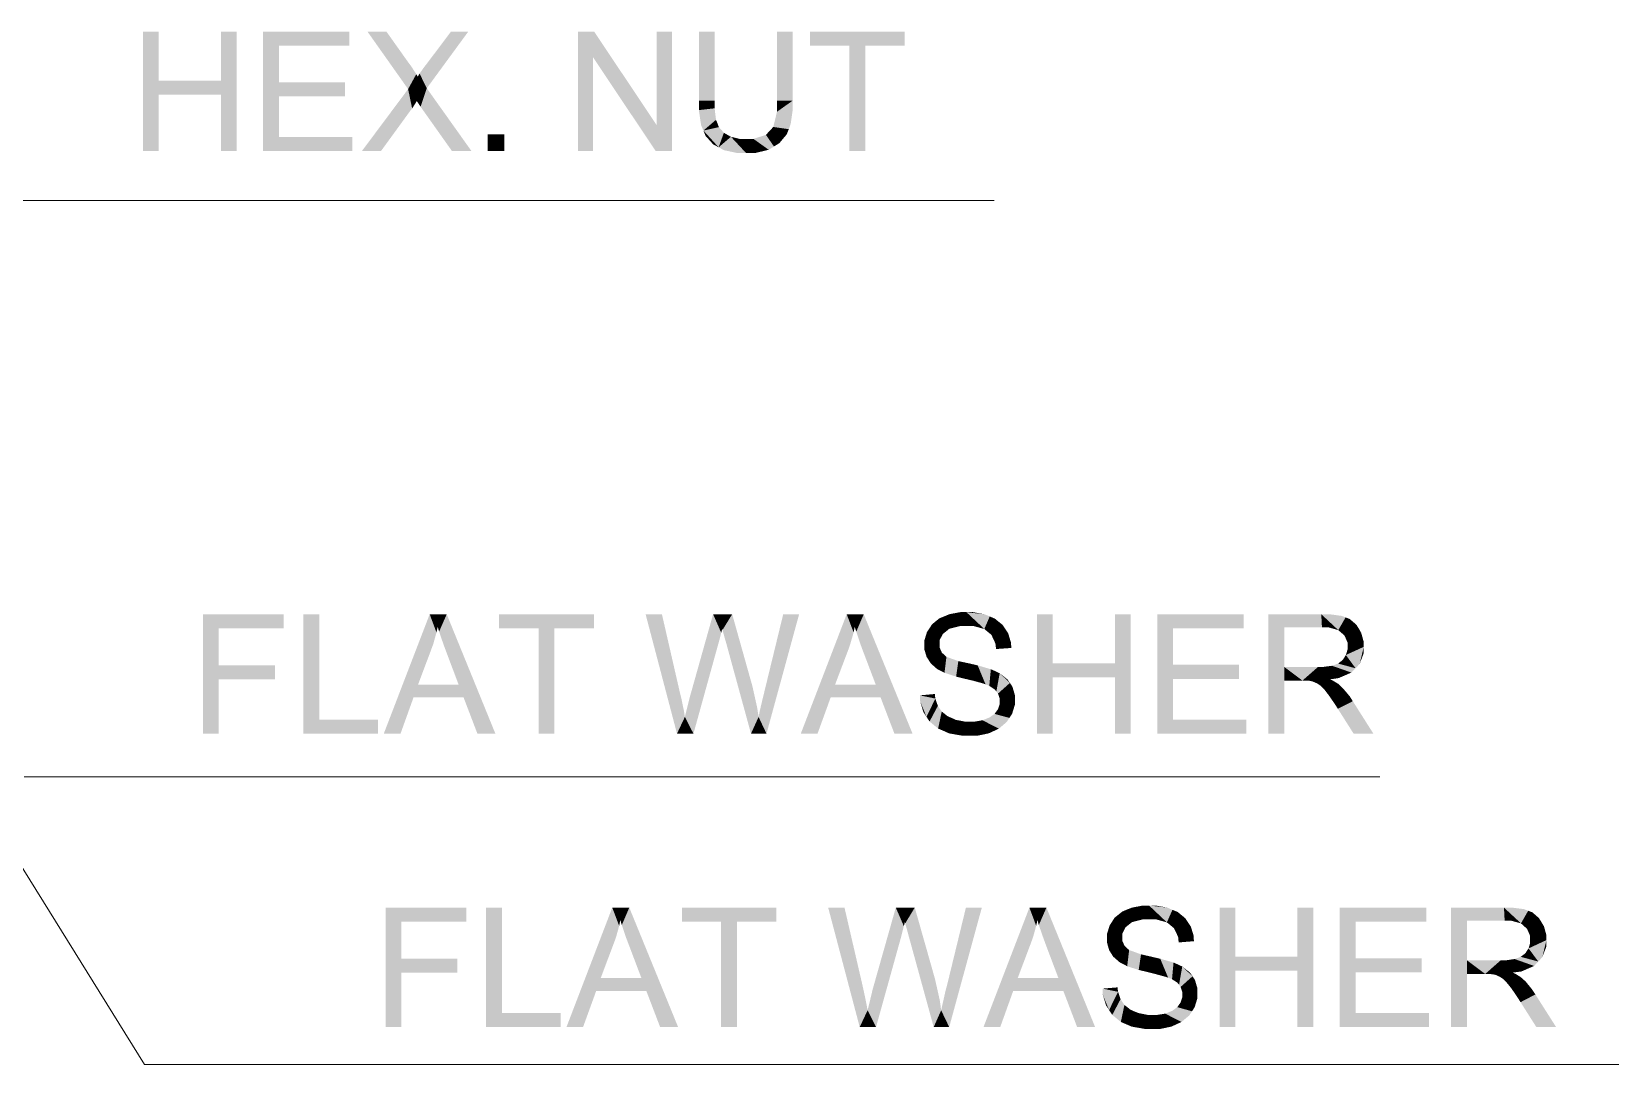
# Model space of a CAD drawing. Header units: millimetres. Extents: x 2 to 579, y 1 to 405.
# Drawn here: x 240.66 to 252.08, y 121.14 to 128.61 of the extents above; entities that cross this region are included whole.
import ezdxf

# ---------------------------------------------------------------- set-up
doc = ezdxf.new("R2010")
doc.units = ezdxf.units.MM
doc.linetypes.add('XKITLINE00', pattern=[0])
doc.layers.add('LinkedObject', color=7, linetype='Continuous', lineweight=0)

# ---------------------------------------------------------------- blocks, each defined once
blk = doc.blocks.new('*A4')
at = {"layer": 'LinkedObject'}
for points in [[(241.582, 128.259), (241.468, 127.75), (241.468, 128.614)], [(241.582, 128.259), (241.468, 128.614), (241.582, 128.614)], [(242.145, 128.614), (242.031, 128.259), (242.031, 128.614)], [(242.031, 128.157), (242.031, 128.259), (242.145, 128.614)], [(242.031, 128.157), (242.145, 128.614), (242.145, 127.75)], [(242.451, 128.248), (242.337, 127.75), (242.337, 128.614)], [(242.451, 128.248), (242.337, 128.614), (242.451, 128.512)], [(242.961, 128.512), (242.337, 128.614), (242.961, 128.614)], [(242.451, 128.512), (242.337, 128.614), (242.961, 128.512)], [(243.228, 128.614), (243.385, 128.198), (243.091, 128.614)], [(243.385, 128.393), (243.385, 128.198), (243.228, 128.614)], [(243.52, 128.204), (243.522, 128.384), (243.82, 128.614)], [(243.82, 128.614), (243.522, 128.384), (243.695, 128.614)], [(244.613, 128.614), (244.722, 128.428), (244.613, 127.75)], [(244.722, 128.428), (244.613, 128.614), (244.73, 128.614)], [(244.722, 128.428), (244.73, 128.614), (245.175, 127.75)], [(245.175, 127.75), (244.73, 128.614), (245.183, 127.936)], [(245.293, 128.614), (245.183, 127.936), (245.183, 128.614)], [(245.293, 127.75), (245.183, 127.936), (245.293, 128.614)], [(245.601, 128.614), (245.487, 128.115), (245.487, 128.614)], [(245.601, 128.115), (245.487, 128.115), (245.601, 128.614)], [(246.166, 128.614), (246.052, 128.115), (246.052, 128.614)], [(246.166, 128.115), (246.052, 128.115), (246.166, 128.614)], [(246.291, 128.614), (246.576, 128.512), (246.291, 128.512)], [(246.69, 128.512), (246.576, 128.512), (246.291, 128.614)], [(246.69, 128.512), (246.291, 128.614), (246.976, 128.614)], [(246.69, 128.512), (246.976, 128.614), (246.976, 128.512)], [(244.613, 127.75), (244.722, 128.428), (244.722, 127.75)], [(246.576, 127.75), (246.69, 128.512), (246.69, 127.75)], [(246.576, 128.512), (246.69, 128.512), (246.576, 127.75)], [(243.41, 128.359), (243.385, 128.198), (243.385, 128.393)], [(243.444, 128.306), (243.385, 128.198), (243.41, 128.359)], [(243.454, 128.288), (243.385, 128.198), (243.444, 128.306)], [(243.468, 128.31), (243.52, 128.204), (243.454, 128.288)], [(243.502, 128.359), (243.52, 128.204), (243.468, 128.31)], [(243.522, 128.384), (243.52, 128.204), (243.502, 128.359)], [(241.582, 128.157), (241.468, 127.75), (241.582, 128.259)], [(241.582, 128.259), (242.031, 128.157), (241.582, 128.157)], [(242.031, 128.259), (242.031, 128.157), (241.582, 128.259)], [(242.451, 128.146), (242.337, 127.75), (242.451, 128.248)], [(242.929, 128.146), (242.451, 128.248), (242.929, 128.248)], [(242.451, 128.146), (242.451, 128.248), (242.929, 128.146)], [(243.385, 128.198), (243.407, 128.05), (243.051, 127.75)], [(243.385, 128.198), (243.454, 128.288), (243.52, 128.204)], [(243.52, 128.204), (243.448, 128.112), (243.385, 128.198)], [(243.407, 128.05), (243.385, 128.198), (243.414, 128.058)], [(243.414, 128.058), (243.385, 128.198), (243.434, 128.089)], [(243.434, 128.089), (243.385, 128.198), (243.448, 128.112)], [(243.448, 128.112), (243.52, 128.204), (243.457, 128.098)], [(243.457, 128.098), (243.52, 128.204), (243.475, 128.071)], [(243.475, 128.071), (243.52, 128.204), (243.484, 128.058)], [(243.484, 128.058), (243.52, 128.204), (243.702, 127.75)], [(243.702, 127.75), (243.52, 128.204), (243.843, 127.75)], [(241.468, 127.75), (241.582, 128.157), (241.582, 127.75)], [(242.031, 128.157), (242.145, 127.75), (242.031, 127.75)], [(242.451, 127.852), (242.337, 127.75), (242.451, 128.146)], [(245.601, 128.115), (245.487, 128.046), (245.487, 128.115)], [(245.601, 128.059), (245.487, 128.046), (245.601, 128.115)], [(246.025, 127.924), (246.166, 128.115), (246.137, 127.908)], [(246.052, 128.034), (246.166, 128.115), (246.025, 127.924)], [(246.166, 128.115), (246.052, 128.034), (246.052, 128.115)], [(246.137, 127.908), (246.166, 128.115), (246.151, 127.946)], [(246.151, 127.946), (246.166, 128.115), (246.166, 128.05)], [(243.051, 127.75), (243.407, 128.05), (243.189, 127.75)], [(245.601, 128.059), (245.52, 127.898), (245.487, 128.046)], [(245.487, 128.046), (245.52, 127.898), (245.503, 127.938)], [(245.611, 127.976), (245.52, 127.898), (245.601, 128.059)], [(245.52, 127.898), (245.611, 127.976), (245.622, 127.949)], [(242.337, 127.75), (242.451, 127.852), (242.981, 127.75)], [(242.981, 127.75), (242.451, 127.852), (242.981, 127.852)], [(244.081, 127.871), (243.96, 127.75), (243.96, 127.871)], [(244.081, 127.75), (243.96, 127.75), (244.081, 127.871)], [(245.183, 127.936), (245.293, 127.75), (245.175, 127.75)], [(245.632, 127.923), (245.52, 127.898), (245.622, 127.949)], [(245.632, 127.923), (245.63, 127.777), (245.52, 127.898)], [(245.52, 127.898), (245.63, 127.777), (245.536, 127.859)], [(245.536, 127.859), (245.63, 127.777), (245.591, 127.798)], [(245.668, 127.882), (245.63, 127.777), (245.632, 127.923)], [(245.63, 127.777), (245.668, 127.882), (245.694, 127.867)], [(245.719, 127.853), (245.63, 127.777), (245.694, 127.867)], [(245.719, 127.853), (245.829, 127.735), (245.63, 127.777)], [(245.782, 127.838), (245.829, 127.735), (245.719, 127.853)], [(246.03, 127.783), (245.882, 127.838), (245.972, 127.867)], [(245.998, 127.895), (246.069, 127.807), (245.972, 127.867)], [(245.972, 127.867), (246.069, 127.807), (246.03, 127.783)], [(246.137, 127.908), (245.998, 127.895), (246.025, 127.924)], [(246.122, 127.87), (245.998, 127.895), (246.137, 127.908)], [(246.069, 127.807), (245.998, 127.895), (246.122, 127.87)], [(245.63, 127.777), (245.829, 127.735), (245.669, 127.756)], [(245.669, 127.756), (245.829, 127.735), (245.768, 127.735)], [(245.829, 127.735), (245.782, 127.838), (245.819, 127.838)], [(245.882, 127.838), (245.829, 127.735), (245.819, 127.838)], [(245.829, 127.735), (245.882, 127.838), (245.891, 127.735)], [(245.992, 127.759), (245.882, 127.838), (246.03, 127.783)], [(245.891, 127.735), (245.882, 127.838), (245.992, 127.759)], [(242.016, 124.03), (241.902, 123.536), (241.902, 124.4)], [(242.016, 124.03), (241.902, 124.4), (242.016, 124.298)], [(242.485, 124.298), (241.902, 124.4), (242.485, 124.4)], [(242.016, 124.298), (241.902, 124.4), (242.485, 124.298)], [(242.742, 124.4), (242.628, 123.536), (242.628, 124.4)], [(242.742, 123.638), (242.628, 123.536), (242.742, 124.4)], [(243.541, 124.4), (243.552, 124.144), (243.209, 123.536)], [(243.552, 124.144), (243.541, 124.4), (243.567, 124.185)], [(243.567, 124.185), (243.541, 124.4), (243.59, 124.268)], [(243.59, 124.268), (243.541, 124.4), (243.599, 124.309)], [(243.664, 124.4), (243.599, 124.309), (243.541, 124.4)], [(243.599, 124.309), (243.664, 124.4), (243.609, 124.274)], [(243.609, 124.274), (243.664, 124.4), (243.64, 124.184)], [(243.64, 124.184), (243.664, 124.4), (243.66, 124.13)], [(243.66, 124.13), (243.664, 124.4), (243.75, 123.891)], [(243.75, 123.891), (243.664, 124.4), (243.786, 123.798)], [(243.786, 123.798), (243.664, 124.4), (244.016, 123.536)], [(244.043, 124.4), (244.328, 124.298), (244.043, 124.298)], [(244.442, 124.298), (244.328, 124.298), (244.043, 124.4)], [(244.442, 124.298), (244.043, 124.4), (244.728, 124.4)], [(244.442, 124.298), (244.728, 124.4), (244.728, 124.298)], [(245.22, 124.4), (245.329, 123.536), (245.102, 124.4)], [(245.35, 123.833), (245.329, 123.536), (245.22, 124.4)], [(245.59, 124.4), (245.63, 124.194), (245.426, 123.816)], [(245.63, 124.194), (245.59, 124.4), (245.636, 124.215)], [(245.636, 124.215), (245.59, 124.4), (245.649, 124.266)], [(245.649, 124.266), (245.59, 124.4), (245.656, 124.296)], [(245.728, 124.4), (245.656, 124.296), (245.59, 124.4)], [(245.656, 124.296), (245.728, 124.4), (245.658, 124.286)], [(245.658, 124.286), (245.728, 124.4), (245.672, 124.235)], [(245.672, 124.235), (245.728, 124.4), (245.684, 124.194)], [(245.684, 124.194), (245.728, 124.4), (245.851, 123.962)], [(246.212, 124.4), (245.962, 123.845), (246.097, 124.4)], [(245.976, 123.536), (245.962, 123.845), (246.212, 124.4)], [(246.556, 124.4), (246.568, 124.144), (246.224, 123.536)], [(246.568, 124.144), (246.556, 124.4), (246.582, 124.185)], [(246.582, 124.185), (246.556, 124.4), (246.606, 124.268)], [(246.606, 124.268), (246.556, 124.4), (246.614, 124.309)], [(246.679, 124.4), (246.614, 124.309), (246.556, 124.4)], [(246.614, 124.309), (246.679, 124.4), (246.625, 124.274)], [(246.625, 124.274), (246.679, 124.4), (246.655, 124.184)], [(246.655, 124.184), (246.679, 124.4), (246.675, 124.13)], [(246.675, 124.13), (246.679, 124.4), (246.766, 123.891)], [(246.766, 123.891), (246.679, 124.4), (246.801, 123.798)], [(246.801, 123.798), (246.679, 124.4), (247.032, 123.536)], [(247.173, 124.327), (247.275, 124.276), (247.155, 124.299)], [(247.227, 124.371), (247.275, 124.276), (247.173, 124.327)], [(247.298, 124.295), (247.227, 124.371), (247.263, 124.385)], [(247.275, 124.276), (247.227, 124.371), (247.298, 124.295)], [(247.298, 124.4), (247.374, 124.314), (247.263, 124.385)], [(247.263, 124.385), (247.374, 124.314), (247.298, 124.295)], [(247.378, 124.415), (247.374, 124.314), (247.298, 124.4)], [(247.421, 124.415), (247.374, 124.314), (247.378, 124.415)], [(247.374, 124.314), (247.421, 124.415), (247.426, 124.314)], [(247.421, 124.415), (247.475, 124.314), (247.426, 124.314)], [(247.554, 124.399), (247.421, 124.415), (247.469, 124.415)], [(247.59, 124.384), (247.421, 124.415), (247.554, 124.399)], [(247.551, 124.293), (247.421, 124.415), (247.59, 124.384)], [(247.475, 124.314), (247.421, 124.415), (247.551, 124.293)], [(247.59, 124.384), (247.576, 124.272), (247.551, 124.293)], [(247.627, 124.368), (247.576, 124.272), (247.59, 124.384)], [(247.576, 124.272), (247.627, 124.368), (247.602, 124.251)], [(247.602, 124.251), (247.627, 124.368), (247.703, 124.293)], [(247.703, 124.293), (247.627, 124.368), (247.683, 124.323)], [(248.045, 124.045), (247.931, 123.536), (247.931, 124.4)], [(248.045, 124.045), (247.931, 124.4), (248.045, 124.4)], [(248.609, 124.4), (248.495, 124.045), (248.495, 124.4)], [(248.495, 123.943), (248.495, 124.045), (248.609, 124.4)], [(248.495, 123.943), (248.609, 124.4), (248.609, 123.536)], [(248.915, 124.034), (248.801, 123.536), (248.801, 124.4)], [(248.915, 124.034), (248.801, 124.4), (248.915, 124.298)], [(249.425, 124.298), (248.801, 124.4), (249.425, 124.4)], [(248.915, 124.298), (248.801, 124.4), (249.425, 124.298)], [(249.719, 124.019), (249.605, 123.536), (249.605, 124.4)], [(249.605, 124.4), (249.719, 124.305), (249.719, 124.019)], [(249.992, 124.305), (249.605, 124.4), (249.987, 124.4)], [(249.719, 124.305), (249.605, 124.4), (249.992, 124.305)], [(249.987, 124.4), (250.04, 124.305), (249.992, 124.305)], [(250.133, 124.388), (249.987, 124.4), (250.045, 124.4)], [(250.163, 124.377), (249.987, 124.4), (250.133, 124.388)], [(250.11, 124.285), (249.987, 124.4), (250.163, 124.377)], [(250.04, 124.305), (249.987, 124.4), (250.11, 124.285)], [(250.163, 124.377), (250.132, 124.266), (250.11, 124.285)], [(250.193, 124.365), (250.132, 124.266), (250.163, 124.377)], [(250.132, 124.266), (250.193, 124.365), (250.155, 124.246)], [(250.155, 124.246), (250.193, 124.365), (250.259, 124.295)], [(250.259, 124.295), (250.193, 124.365), (250.241, 124.324)], [(244.328, 123.536), (244.442, 124.298), (244.442, 123.536)], [(244.328, 124.298), (244.442, 124.298), (244.328, 123.536)], [(247.155, 124.299), (247.117, 124.176), (247.136, 124.27)], [(247.251, 124.257), (247.117, 124.176), (247.155, 124.299)], [(247.136, 124.27), (247.117, 124.176), (247.117, 124.209)], [(247.227, 124.211), (247.117, 124.176), (247.251, 124.257)], [(247.117, 124.176), (247.227, 124.211), (247.227, 124.184)], [(247.155, 124.299), (247.275, 124.276), (247.251, 124.257)], [(247.703, 124.293), (247.631, 124.189), (247.602, 124.251)], [(247.723, 124.263), (247.631, 124.189), (247.703, 124.293)], [(247.744, 124.194), (247.631, 124.189), (247.723, 124.263)], [(250.259, 124.295), (250.177, 124.195), (250.155, 124.246)], [(250.276, 124.265), (250.177, 124.195), (250.259, 124.295)], [(250.294, 124.2), (250.177, 124.195), (250.276, 124.265)], [(250.294, 124.164), (250.177, 124.195), (250.294, 124.2)], [(243.209, 123.536), (243.552, 124.144), (243.457, 123.891)], [(245.426, 123.816), (245.63, 124.194), (245.448, 123.536)], [(245.851, 123.962), (245.864, 123.536), (245.684, 124.194)], [(246.224, 123.536), (246.568, 124.144), (246.472, 123.891)], [(247.227, 124.161), (247.117, 124.176), (247.227, 124.184)], [(247.117, 124.176), (247.227, 124.161), (247.117, 124.147)], [(247.117, 124.147), (247.227, 124.161), (247.133, 124.093)], [(247.133, 124.093), (247.227, 124.161), (247.148, 124.069)], [(247.148, 124.069), (247.227, 124.161), (247.244, 124.122)], [(247.244, 124.122), (247.209, 124.004), (247.148, 124.069)], [(247.261, 124.107), (247.209, 124.004), (247.244, 124.122)], [(247.209, 124.004), (247.261, 124.107), (247.24, 123.988)], [(247.24, 123.988), (247.261, 124.107), (247.277, 124.092)], [(247.24, 123.988), (247.277, 124.092), (247.263, 123.976)], [(247.263, 123.976), (247.277, 124.092), (247.347, 123.949)], [(247.347, 123.949), (247.277, 124.092), (247.363, 124.061)], [(247.746, 124.156), (247.631, 124.189), (247.744, 124.194)], [(247.631, 124.189), (247.746, 124.156), (247.636, 124.148)], [(250.154, 124.087), (250.235, 124.009), (250.142, 124.069)], [(250.165, 124.105), (250.235, 124.009), (250.154, 124.087)], [(250.165, 124.105), (250.294, 124.164), (250.235, 124.009)], [(250.177, 124.144), (250.294, 124.164), (250.165, 124.105)], [(250.177, 124.195), (250.294, 124.164), (250.177, 124.165)], [(250.294, 124.164), (250.177, 124.144), (250.177, 124.165)], [(250.235, 124.009), (250.294, 124.164), (250.265, 124.041)], [(250.265, 124.041), (250.294, 124.164), (250.294, 124.118)], [(242.016, 123.928), (241.902, 123.536), (242.016, 124.03)], [(242.422, 123.928), (242.016, 124.03), (242.422, 124.03)], [(242.016, 123.928), (242.016, 124.03), (242.422, 123.928)], [(247.148, 124.069), (247.209, 124.004), (247.163, 124.045)], [(247.347, 123.949), (247.363, 124.061), (247.406, 123.934)], [(247.406, 123.934), (247.363, 124.061), (247.433, 124.046)], [(247.406, 123.934), (247.433, 124.046), (247.466, 123.92)], [(247.466, 123.92), (247.433, 124.046), (247.503, 124.03)], [(247.466, 123.92), (247.503, 124.03), (247.543, 123.899)], [(247.543, 123.899), (247.503, 124.03), (247.56, 123.892)], [(247.56, 123.892), (247.503, 124.03), (247.587, 123.882)], [(247.598, 124.002), (247.587, 123.882), (247.503, 124.03)], [(247.624, 123.991), (247.587, 123.882), (247.598, 124.002)], [(247.587, 123.882), (247.624, 123.991), (247.626, 123.856)], [(247.626, 123.856), (247.624, 123.991), (247.662, 123.973)], [(247.626, 123.856), (247.662, 123.973), (247.638, 123.841)], [(247.638, 123.841), (247.662, 123.973), (247.65, 123.826)], [(247.662, 123.973), (247.736, 123.903), (247.65, 123.826)], [(247.736, 123.903), (247.662, 123.973), (247.718, 123.929)], [(248.045, 123.943), (247.931, 123.536), (248.045, 124.045)], [(248.045, 124.045), (248.495, 123.943), (248.045, 123.943)], [(248.495, 124.045), (248.495, 123.943), (248.045, 124.045)], [(248.915, 123.932), (248.801, 123.536), (248.915, 124.034)], [(249.393, 123.932), (248.915, 124.034), (249.393, 124.034)], [(248.915, 123.932), (248.915, 124.034), (249.393, 123.932)], [(249.719, 124.019), (249.719, 123.92), (249.605, 123.536)], [(249.851, 123.92), (249.719, 124.019), (249.964, 124.019)], [(249.719, 123.92), (249.719, 124.019), (249.851, 123.92)], [(249.851, 123.92), (249.964, 124.019), (249.873, 123.92)], [(249.873, 123.92), (249.964, 124.019), (249.905, 123.918)], [(249.905, 123.918), (249.964, 124.019), (249.915, 123.916)], [(249.915, 123.916), (249.964, 124.019), (249.928, 123.912)], [(249.928, 123.912), (249.964, 124.019), (249.954, 123.901)], [(249.954, 123.901), (249.964, 124.019), (250.003, 124.019)], [(249.954, 123.901), (250.003, 124.019), (249.967, 123.893)], [(250.003, 124.019), (250.051, 123.929), (249.967, 123.893)], [(250.065, 124.027), (250.051, 123.929), (250.003, 124.019)], [(250.051, 123.929), (250.065, 124.027), (250.113, 123.938)], [(250.087, 124.035), (250.235, 124.009), (250.065, 124.027)], [(250.205, 123.978), (250.065, 124.027), (250.235, 124.009)], [(250.113, 123.938), (250.065, 124.027), (250.205, 123.978)], [(250.109, 124.043), (250.235, 124.009), (250.087, 124.035)], [(250.235, 124.009), (250.109, 124.043), (250.142, 124.069)], [(241.902, 123.536), (242.016, 123.928), (242.016, 123.536)], [(243.424, 123.798), (243.209, 123.536), (243.457, 123.891)], [(243.457, 123.891), (243.786, 123.798), (243.424, 123.798)], [(243.75, 123.891), (243.786, 123.798), (243.457, 123.891)], [(245.874, 123.881), (245.864, 123.536), (245.851, 123.962)], [(245.908, 123.728), (245.864, 123.536), (245.874, 123.881)], [(246.44, 123.798), (246.224, 123.536), (246.472, 123.891)], [(246.472, 123.891), (246.801, 123.798), (246.44, 123.798)], [(246.766, 123.891), (246.801, 123.798), (246.472, 123.891)], [(247.65, 123.826), (247.736, 123.903), (247.662, 123.791)], [(247.662, 123.791), (247.736, 123.903), (247.754, 123.876)], [(247.662, 123.791), (247.754, 123.876), (247.662, 123.77)], [(247.662, 123.77), (247.754, 123.876), (247.662, 123.75)], [(247.754, 123.876), (247.772, 123.78), (247.662, 123.75)], [(247.772, 123.78), (247.754, 123.876), (247.772, 123.815)], [(247.931, 123.536), (248.045, 123.943), (248.045, 123.536)], [(248.495, 123.943), (248.609, 123.536), (248.495, 123.536)], [(248.915, 123.638), (248.801, 123.536), (248.915, 123.932)], [(249.605, 123.536), (249.719, 123.92), (249.719, 123.536)], [(249.967, 123.893), (250.051, 123.929), (249.98, 123.884)], [(250.051, 123.929), (250.009, 123.856), (249.98, 123.884)], [(250.074, 123.918), (250.009, 123.856), (250.051, 123.929)], [(250.009, 123.856), (250.074, 123.918), (250.025, 123.835)], [(250.025, 123.835), (250.074, 123.918), (250.041, 123.814)], [(250.041, 123.814), (250.074, 123.918), (250.12, 123.886)], [(250.12, 123.886), (250.082, 123.755), (250.041, 123.814)], [(250.12, 123.886), (250.074, 123.918), (250.109, 123.897)], [(250.145, 123.863), (250.082, 123.755), (250.12, 123.886)], [(250.193, 123.806), (250.082, 123.755), (250.145, 123.863)], [(243.209, 123.536), (243.424, 123.798), (243.33, 123.536)], [(243.786, 123.798), (244.016, 123.536), (243.886, 123.536)], [(245.361, 123.789), (245.329, 123.536), (245.35, 123.833)], [(245.379, 123.701), (245.329, 123.536), (245.361, 123.789)], [(245.423, 123.806), (245.448, 123.536), (245.403, 123.726)], [(245.426, 123.816), (245.448, 123.536), (245.423, 123.806)], [(245.949, 123.792), (245.976, 123.536), (245.927, 123.698)], [(245.962, 123.845), (245.976, 123.536), (245.949, 123.792)], [(246.224, 123.536), (246.44, 123.798), (246.345, 123.536)], [(246.801, 123.798), (247.032, 123.536), (246.901, 123.536)], [(247.197, 123.79), (247.085, 123.813), (247.193, 123.823)], [(247.085, 123.813), (247.133, 123.658), (247.087, 123.77)], [(247.197, 123.79), (247.133, 123.658), (247.085, 123.813)], [(247.087, 123.77), (247.133, 123.658), (247.11, 123.693)], [(247.215, 123.737), (247.133, 123.658), (247.197, 123.79)], [(247.65, 123.713), (247.772, 123.78), (247.752, 123.68)], [(247.662, 123.75), (247.772, 123.78), (247.65, 123.713)], [(247.752, 123.68), (247.772, 123.78), (247.772, 123.745)], [(250.082, 123.755), (250.193, 123.806), (250.107, 123.716)], [(250.107, 123.716), (250.193, 123.806), (250.215, 123.771)], [(250.107, 123.716), (250.215, 123.771), (250.221, 123.536)], [(250.221, 123.536), (250.215, 123.771), (250.364, 123.536)], [(242.628, 123.536), (242.742, 123.638), (243.167, 123.536)], [(243.167, 123.536), (242.742, 123.638), (243.167, 123.638)], [(245.386, 123.657), (245.329, 123.536), (245.379, 123.701)], [(245.386, 123.657), (245.448, 123.536), (245.329, 123.536)], [(245.403, 123.726), (245.448, 123.536), (245.386, 123.657)], [(245.919, 123.657), (245.864, 123.536), (245.908, 123.728)], [(245.919, 123.657), (245.976, 123.536), (245.864, 123.536)], [(245.927, 123.698), (245.976, 123.536), (245.919, 123.657)], [(247.133, 123.658), (247.215, 123.737), (247.155, 123.624)], [(247.155, 123.624), (247.215, 123.737), (247.217, 123.573)], [(247.229, 123.716), (247.217, 123.573), (247.215, 123.737)], [(247.243, 123.696), (247.217, 123.573), (247.229, 123.716)], [(247.243, 123.696), (247.257, 123.556), (247.217, 123.573)], [(247.286, 123.662), (247.257, 123.556), (247.243, 123.696)], [(247.257, 123.556), (247.286, 123.662), (247.296, 123.538)], [(247.316, 123.649), (247.296, 123.538), (247.286, 123.662)], [(247.345, 123.636), (247.296, 123.538), (247.316, 123.649)], [(247.345, 123.636), (247.394, 123.521), (247.296, 123.538)], [(247.411, 123.623), (247.394, 123.521), (247.345, 123.636)], [(247.538, 123.633), (247.619, 123.555), (247.481, 123.623)], [(247.563, 123.643), (247.712, 123.62), (247.538, 123.633)], [(247.656, 123.572), (247.538, 123.633), (247.712, 123.62)], [(247.619, 123.555), (247.538, 123.633), (247.656, 123.572)], [(247.588, 123.653), (247.712, 123.62), (247.563, 123.643)], [(247.625, 123.679), (247.732, 123.65), (247.588, 123.653)], [(247.588, 123.653), (247.732, 123.65), (247.712, 123.62)], [(247.637, 123.696), (247.752, 123.68), (247.625, 123.679)], [(247.732, 123.65), (247.625, 123.679), (247.752, 123.68)], [(247.65, 123.713), (247.752, 123.68), (247.637, 123.696)], [(248.801, 123.536), (248.915, 123.638), (249.445, 123.536)], [(249.445, 123.536), (248.915, 123.638), (249.445, 123.638)], [(247.411, 123.623), (247.453, 123.521), (247.394, 123.521)], [(247.448, 123.623), (247.453, 123.521), (247.411, 123.623)], [(247.448, 123.623), (247.499, 123.521), (247.453, 123.521)], [(247.481, 123.623), (247.499, 123.521), (247.448, 123.623)], [(247.481, 123.623), (247.619, 123.555), (247.499, 123.521)], [(247.499, 123.521), (247.619, 123.555), (247.582, 123.538)], [(243.337, 121.909), (243.223, 121.414), (243.223, 122.278)], [(243.337, 121.909), (243.223, 122.278), (243.337, 122.177)], [(243.805, 122.177), (243.223, 122.278), (243.805, 122.278)], [(243.337, 122.177), (243.223, 122.278), (243.805, 122.177)], [(244.063, 122.278), (243.949, 121.414), (243.949, 122.278)], [(244.063, 121.516), (243.949, 121.414), (244.063, 122.278)], [(244.861, 122.278), (244.873, 122.022), (244.53, 121.414)], [(244.873, 122.022), (244.861, 122.278), (244.888, 122.063)], [(244.888, 122.063), (244.861, 122.278), (244.911, 122.146)], [(244.911, 122.146), (244.861, 122.278), (244.919, 122.188)], [(244.984, 122.278), (244.919, 122.188), (244.861, 122.278)], [(244.919, 122.188), (244.984, 122.278), (244.93, 122.152)], [(244.93, 122.152), (244.984, 122.278), (244.96, 122.063)], [(244.96, 122.063), (244.984, 122.278), (244.981, 122.008)], [(244.981, 122.008), (244.984, 122.278), (245.071, 121.77)], [(245.071, 121.77), (244.984, 122.278), (245.107, 121.676)], [(245.107, 121.676), (244.984, 122.278), (245.337, 121.414)], [(245.364, 122.278), (245.648, 122.177), (245.364, 122.177)], [(245.762, 122.177), (245.648, 122.177), (245.364, 122.278)], [(245.762, 122.177), (245.364, 122.278), (246.048, 122.278)], [(245.762, 122.177), (246.048, 122.278), (246.048, 122.177)], [(246.54, 122.278), (246.65, 121.414), (246.422, 122.278)], [(246.671, 121.712), (246.65, 121.414), (246.54, 122.278)], [(246.911, 122.278), (246.951, 122.072), (246.746, 121.695)], [(246.951, 122.072), (246.911, 122.278), (246.956, 122.093)], [(246.956, 122.093), (246.911, 122.278), (246.969, 122.144)], [(246.969, 122.144), (246.911, 122.278), (246.977, 122.174)], [(247.048, 122.278), (246.977, 122.174), (246.911, 122.278)], [(246.977, 122.174), (247.048, 122.278), (246.979, 122.164)], [(246.979, 122.164), (247.048, 122.278), (246.993, 122.114)], [(246.993, 122.114), (247.048, 122.278), (247.004, 122.073)], [(247.004, 122.073), (247.048, 122.278), (247.172, 121.841)], [(247.533, 122.278), (247.283, 121.723), (247.418, 122.278)], [(247.297, 121.414), (247.283, 121.723), (247.533, 122.278)], [(247.877, 122.278), (247.888, 122.022), (247.545, 121.414)], [(247.888, 122.022), (247.877, 122.278), (247.903, 122.063)], [(247.903, 122.063), (247.877, 122.278), (247.926, 122.146)], [(247.926, 122.146), (247.877, 122.278), (247.935, 122.188)], [(248, 122.278), (247.935, 122.188), (247.877, 122.278)], [(247.935, 122.188), (248, 122.278), (247.945, 122.152)], [(247.945, 122.152), (248, 122.278), (247.976, 122.063)], [(247.976, 122.063), (248, 122.278), (247.996, 122.008)], [(247.996, 122.008), (248, 122.278), (248.086, 121.77)], [(248.086, 121.77), (248, 122.278), (248.122, 121.676)], [(248.122, 121.676), (248, 122.278), (248.352, 121.414)], [(248.619, 122.173), (248.548, 122.249), (248.583, 122.264)], [(248.619, 122.278), (248.694, 122.192), (248.583, 122.264)], [(248.583, 122.264), (248.694, 122.192), (248.619, 122.173)], [(248.698, 122.293), (248.694, 122.192), (248.619, 122.278)], [(248.742, 122.293), (248.694, 122.192), (248.698, 122.293)], [(248.694, 122.192), (248.742, 122.293), (248.746, 122.192)], [(248.742, 122.293), (248.796, 122.192), (248.746, 122.192)], [(248.874, 122.278), (248.742, 122.293), (248.79, 122.293)], [(248.911, 122.262), (248.742, 122.293), (248.874, 122.278)], [(248.871, 122.171), (248.742, 122.293), (248.911, 122.262)], [(248.796, 122.192), (248.742, 122.293), (248.871, 122.171)], [(248.911, 122.262), (248.897, 122.15), (248.871, 122.171)], [(248.948, 122.247), (248.897, 122.15), (248.911, 122.262)], [(249.366, 121.923), (249.252, 121.414), (249.252, 122.278)], [(249.366, 121.923), (249.252, 122.278), (249.366, 122.278)], [(249.929, 122.278), (249.815, 121.923), (249.815, 122.278)], [(249.815, 121.821), (249.815, 121.923), (249.929, 122.278)], [(249.815, 121.821), (249.929, 122.278), (249.929, 121.414)], [(250.235, 121.912), (250.121, 121.414), (250.121, 122.278)], [(250.235, 121.912), (250.121, 122.278), (250.235, 122.177)], [(250.746, 122.177), (250.121, 122.278), (250.746, 122.278)], [(250.235, 122.177), (250.121, 122.278), (250.746, 122.177)], [(251.04, 121.897), (250.926, 121.414), (250.926, 122.278)], [(250.926, 122.278), (251.04, 122.183), (251.04, 121.897)], [(251.313, 122.183), (250.926, 122.278), (251.308, 122.278)], [(251.04, 122.183), (250.926, 122.278), (251.313, 122.183)], [(251.308, 122.278), (251.361, 122.183), (251.313, 122.183)], [(251.453, 122.267), (251.308, 122.278), (251.366, 122.278)], [(251.483, 122.255), (251.308, 122.278), (251.453, 122.267)], [(251.431, 122.164), (251.308, 122.278), (251.483, 122.255)], [(251.361, 122.183), (251.308, 122.278), (251.431, 122.164)], [(251.483, 122.255), (251.453, 122.144), (251.431, 122.164)], [(251.513, 122.244), (251.453, 122.144), (251.483, 122.255)], [(245.648, 121.414), (245.762, 122.177), (245.762, 121.414)], [(245.648, 122.177), (245.762, 122.177), (245.648, 121.414)], [(248.475, 122.177), (248.438, 122.055), (248.457, 122.149)], [(248.571, 122.135), (248.438, 122.055), (248.475, 122.177)], [(248.457, 122.149), (248.438, 122.055), (248.438, 122.088)], [(248.494, 122.206), (248.595, 122.154), (248.475, 122.177)], [(248.475, 122.177), (248.595, 122.154), (248.571, 122.135)], [(248.548, 122.249), (248.595, 122.154), (248.494, 122.206)], [(248.595, 122.154), (248.548, 122.249), (248.619, 122.173)], [(248.897, 122.15), (248.948, 122.247), (248.922, 122.129)], [(248.922, 122.129), (248.948, 122.247), (249.024, 122.171)], [(249.024, 122.171), (248.952, 122.067), (248.922, 122.129)], [(249.024, 122.171), (248.948, 122.247), (249.004, 122.201)], [(249.044, 122.141), (248.952, 122.067), (249.024, 122.171)], [(249.065, 122.073), (248.952, 122.067), (249.044, 122.141)], [(251.453, 122.144), (251.513, 122.244), (251.475, 122.124)], [(251.475, 122.124), (251.513, 122.244), (251.579, 122.173)], [(251.579, 122.173), (251.497, 122.074), (251.475, 122.124)], [(251.597, 122.143), (251.497, 122.074), (251.579, 122.173)], [(251.615, 122.078), (251.497, 122.074), (251.597, 122.143)], [(251.579, 122.173), (251.513, 122.244), (251.561, 122.202)], [(246.746, 121.695), (246.951, 122.072), (246.768, 121.414)], [(247.172, 121.841), (247.185, 121.414), (247.004, 122.073)], [(248.548, 122.089), (248.438, 122.055), (248.571, 122.135)], [(248.438, 122.055), (248.548, 122.089), (248.548, 122.062)], [(248.548, 122.039), (248.438, 122.055), (248.548, 122.062)], [(248.438, 122.055), (248.548, 122.039), (248.438, 122.025)], [(248.438, 122.025), (248.548, 122.039), (248.453, 121.971)], [(248.453, 121.971), (248.548, 122.039), (248.468, 121.947)], [(248.468, 121.947), (248.548, 122.039), (248.565, 122.001)], [(249.066, 122.035), (248.952, 122.067), (249.065, 122.073)], [(248.952, 122.067), (249.066, 122.035), (248.956, 122.026)], [(251.486, 121.983), (251.615, 122.043), (251.556, 121.888)], [(251.497, 122.022), (251.615, 122.043), (251.486, 121.983)], [(251.615, 122.043), (251.497, 122.074), (251.615, 122.078)], [(251.497, 122.074), (251.615, 122.043), (251.497, 122.043)], [(251.615, 122.043), (251.497, 122.022), (251.497, 122.043)], [(251.556, 121.888), (251.615, 122.043), (251.585, 121.919)], [(251.585, 121.919), (251.615, 122.043), (251.615, 121.997)], [(244.53, 121.414), (244.873, 122.022), (244.778, 121.77)], [(247.545, 121.414), (247.888, 122.022), (247.793, 121.77)], [(248.565, 122.001), (248.529, 121.883), (248.468, 121.947)], [(248.468, 121.947), (248.529, 121.883), (248.483, 121.923)], [(248.581, 121.986), (248.529, 121.883), (248.565, 122.001)], [(248.529, 121.883), (248.581, 121.986), (248.56, 121.867)], [(248.56, 121.867), (248.581, 121.986), (248.598, 121.971)], [(248.56, 121.867), (248.598, 121.971), (248.584, 121.854)], [(248.584, 121.854), (248.598, 121.971), (248.667, 121.827)], [(248.667, 121.827), (248.598, 121.971), (248.684, 121.94)], [(248.667, 121.827), (248.684, 121.94), (248.727, 121.813)], [(248.727, 121.813), (248.684, 121.94), (248.754, 121.924)], [(248.727, 121.813), (248.754, 121.924), (248.786, 121.798)], [(248.786, 121.798), (248.754, 121.924), (248.823, 121.908)], [(249.366, 121.821), (249.252, 121.414), (249.366, 121.923)], [(249.366, 121.923), (249.815, 121.821), (249.366, 121.821)], [(249.815, 121.923), (249.815, 121.821), (249.366, 121.923)], [(251.407, 121.914), (251.556, 121.888), (251.385, 121.906)], [(251.429, 121.922), (251.556, 121.888), (251.407, 121.914)], [(251.556, 121.888), (251.429, 121.922), (251.463, 121.948)], [(251.474, 121.966), (251.556, 121.888), (251.463, 121.948)], [(251.486, 121.983), (251.556, 121.888), (251.474, 121.966)], [(243.337, 121.807), (243.223, 121.414), (243.337, 121.909)], [(243.223, 121.414), (243.337, 121.807), (243.337, 121.414)], [(243.742, 121.807), (243.337, 121.909), (243.742, 121.909)], [(243.337, 121.807), (243.337, 121.909), (243.742, 121.807)], [(247.195, 121.759), (247.185, 121.414), (247.172, 121.841)], [(248.786, 121.798), (248.823, 121.908), (248.863, 121.777)], [(248.863, 121.777), (248.823, 121.908), (248.88, 121.771)], [(248.88, 121.771), (248.823, 121.908), (248.908, 121.76)], [(248.919, 121.881), (248.908, 121.76), (248.823, 121.908)], [(248.945, 121.869), (248.908, 121.76), (248.919, 121.881)], [(248.908, 121.76), (248.945, 121.869), (248.947, 121.735)], [(248.947, 121.735), (248.945, 121.869), (248.982, 121.852)], [(248.947, 121.735), (248.982, 121.852), (248.959, 121.72)], [(248.959, 121.72), (248.982, 121.852), (248.97, 121.704)], [(248.982, 121.852), (249.056, 121.781), (248.97, 121.704)], [(249.056, 121.781), (248.982, 121.852), (249.038, 121.808)], [(249.252, 121.414), (249.366, 121.821), (249.366, 121.414)], [(249.815, 121.821), (249.929, 121.414), (249.815, 121.414)], [(250.235, 121.81), (250.121, 121.414), (250.235, 121.912)], [(250.235, 121.516), (250.121, 121.414), (250.235, 121.81)], [(250.714, 121.81), (250.235, 121.912), (250.714, 121.912)], [(250.235, 121.81), (250.235, 121.912), (250.714, 121.81)], [(251.04, 121.897), (251.04, 121.798), (250.926, 121.414)], [(251.172, 121.798), (251.04, 121.897), (251.285, 121.897)], [(251.04, 121.798), (251.04, 121.897), (251.172, 121.798)], [(251.172, 121.798), (251.285, 121.897), (251.194, 121.798)], [(251.194, 121.798), (251.285, 121.897), (251.226, 121.796)], [(251.226, 121.796), (251.285, 121.897), (251.235, 121.794)], [(251.235, 121.794), (251.285, 121.897), (251.249, 121.791)], [(251.249, 121.791), (251.285, 121.897), (251.275, 121.779)], [(251.275, 121.779), (251.285, 121.897), (251.324, 121.897)], [(251.275, 121.779), (251.324, 121.897), (251.288, 121.771)], [(251.324, 121.897), (251.372, 121.808), (251.288, 121.771)], [(251.288, 121.771), (251.372, 121.808), (251.3, 121.763)], [(251.372, 121.808), (251.329, 121.734), (251.3, 121.763)], [(251.385, 121.906), (251.372, 121.808), (251.324, 121.897)], [(251.395, 121.797), (251.329, 121.734), (251.372, 121.808)], [(251.372, 121.808), (251.385, 121.906), (251.434, 121.816)], [(251.526, 121.856), (251.385, 121.906), (251.556, 121.888)], [(251.434, 121.816), (251.385, 121.906), (251.526, 121.856)], [(244.745, 121.676), (244.53, 121.414), (244.778, 121.77)], [(244.778, 121.77), (245.107, 121.676), (244.745, 121.676)], [(245.071, 121.77), (245.107, 121.676), (244.778, 121.77)], [(246.681, 121.667), (246.65, 121.414), (246.671, 121.712)], [(246.746, 121.695), (246.768, 121.414), (246.743, 121.684)], [(247.229, 121.607), (247.185, 121.414), (247.195, 121.759)], [(247.283, 121.723), (247.297, 121.414), (247.269, 121.67)], [(247.76, 121.676), (247.545, 121.414), (247.793, 121.77)], [(247.793, 121.77), (248.122, 121.676), (247.76, 121.676)], [(248.086, 121.77), (248.122, 121.676), (247.793, 121.77)], [(248.518, 121.669), (248.406, 121.692), (248.514, 121.701)], [(248.406, 121.692), (248.453, 121.537), (248.407, 121.649)], [(248.518, 121.669), (248.453, 121.537), (248.406, 121.692)], [(248.97, 121.704), (249.056, 121.781), (248.982, 121.669)], [(248.982, 121.669), (249.056, 121.781), (249.074, 121.754)], [(248.982, 121.669), (249.074, 121.754), (248.982, 121.649)], [(248.982, 121.649), (249.074, 121.754), (248.982, 121.629)], [(249.074, 121.754), (249.092, 121.658), (248.982, 121.629)], [(249.092, 121.658), (249.074, 121.754), (249.092, 121.693)], [(250.926, 121.414), (251.04, 121.798), (251.04, 121.414)], [(251.329, 121.734), (251.395, 121.797), (251.346, 121.713)], [(251.346, 121.713), (251.395, 121.797), (251.362, 121.693)], [(251.362, 121.693), (251.395, 121.797), (251.441, 121.765)], [(251.441, 121.765), (251.403, 121.633), (251.362, 121.693)], [(251.441, 121.765), (251.395, 121.797), (251.429, 121.775)], [(251.466, 121.742), (251.403, 121.633), (251.441, 121.765)], [(251.513, 121.684), (251.403, 121.633), (251.466, 121.742)], [(244.53, 121.414), (244.745, 121.676), (244.65, 121.414)], [(245.107, 121.676), (245.337, 121.414), (245.207, 121.414)], [(246.699, 121.579), (246.65, 121.414), (246.681, 121.667)], [(246.707, 121.535), (246.65, 121.414), (246.699, 121.579)], [(246.724, 121.604), (246.768, 121.414), (246.707, 121.535)], [(246.743, 121.684), (246.768, 121.414), (246.724, 121.604)], [(247.239, 121.535), (247.185, 121.414), (247.229, 121.607)], [(247.248, 121.576), (247.297, 121.414), (247.239, 121.535)], [(247.269, 121.67), (247.297, 121.414), (247.248, 121.576)], [(247.545, 121.414), (247.76, 121.676), (247.666, 121.414)], [(248.122, 121.676), (248.352, 121.414), (248.222, 121.414)], [(248.407, 121.649), (248.453, 121.537), (248.431, 121.571)], [(248.536, 121.616), (248.453, 121.537), (248.518, 121.669)], [(248.453, 121.537), (248.536, 121.616), (248.476, 121.502)], [(248.476, 121.502), (248.536, 121.616), (248.538, 121.451)], [(248.55, 121.595), (248.538, 121.451), (248.536, 121.616)], [(248.564, 121.574), (248.538, 121.451), (248.55, 121.595)], [(248.564, 121.574), (248.577, 121.434), (248.538, 121.451)], [(248.607, 121.54), (248.577, 121.434), (248.564, 121.574)], [(248.958, 121.575), (249.072, 121.559), (248.946, 121.558)], [(248.97, 121.592), (249.072, 121.559), (248.958, 121.575)], [(248.97, 121.592), (249.092, 121.658), (249.072, 121.559)], [(248.982, 121.629), (249.092, 121.658), (248.97, 121.592)], [(249.072, 121.559), (249.092, 121.658), (249.092, 121.624)], [(251.403, 121.633), (251.513, 121.684), (251.428, 121.594)], [(251.428, 121.594), (251.513, 121.684), (251.535, 121.65)], [(251.428, 121.594), (251.535, 121.65), (251.542, 121.414)], [(251.542, 121.414), (251.535, 121.65), (251.685, 121.414)], [(243.949, 121.414), (244.063, 121.516), (244.488, 121.414)], [(244.488, 121.414), (244.063, 121.516), (244.488, 121.516)], [(246.707, 121.535), (246.768, 121.414), (246.65, 121.414)], [(247.239, 121.535), (247.297, 121.414), (247.185, 121.414)], [(248.577, 121.434), (248.607, 121.54), (248.617, 121.417)], [(248.636, 121.527), (248.617, 121.417), (248.607, 121.54)], [(248.666, 121.515), (248.617, 121.417), (248.636, 121.527)], [(248.666, 121.515), (248.715, 121.4), (248.617, 121.417)], [(248.732, 121.502), (248.715, 121.4), (248.666, 121.515)], [(248.732, 121.502), (248.773, 121.4), (248.715, 121.4)], [(248.769, 121.502), (248.773, 121.4), (248.732, 121.502)], [(248.769, 121.502), (248.82, 121.4), (248.773, 121.4)], [(248.801, 121.502), (248.82, 121.4), (248.769, 121.502)], [(248.859, 121.511), (248.94, 121.434), (248.801, 121.502)], [(248.801, 121.502), (248.94, 121.434), (248.82, 121.4)], [(248.884, 121.521), (249.033, 121.498), (248.859, 121.511)], [(248.976, 121.451), (248.859, 121.511), (249.033, 121.498)], [(248.94, 121.434), (248.859, 121.511), (248.976, 121.451)], [(248.909, 121.531), (249.033, 121.498), (248.884, 121.521)], [(248.946, 121.558), (249.053, 121.528), (248.909, 121.531)], [(248.909, 121.531), (249.053, 121.528), (249.033, 121.498)], [(249.053, 121.528), (248.946, 121.558), (249.072, 121.559)], [(250.121, 121.414), (250.235, 121.516), (250.766, 121.414)], [(250.766, 121.414), (250.235, 121.516), (250.766, 121.516)], [(248.82, 121.4), (248.94, 121.434), (248.903, 121.417)]]:
    blk.add_hatch(color=7, dxfattribs=at).paths.add_polyline_path(points, flags=17)
at = {"layer": 'LinkedObject', "color": 6, "linetype": 'XKITLINE00', "lineweight": 0}
for p, q in [((239.086, 127.393), (247.621, 127.393)), ((237.869, 126.948), (241.479, 121.144)), ((240.609, 123.223), (250.411, 123.223)), ((241.479, 121.144), (259.579, 121.144))]:
    blk.add_line(p, q, dxfattribs=at)

msp = doc.modelspace()

# ---------------------------------------------------------------- block references
at = {"lineweight": 0}
msp.add_blockref('*A4', (0, 0), dxfattribs=at)

doc.saveas('drawing.dxf')
